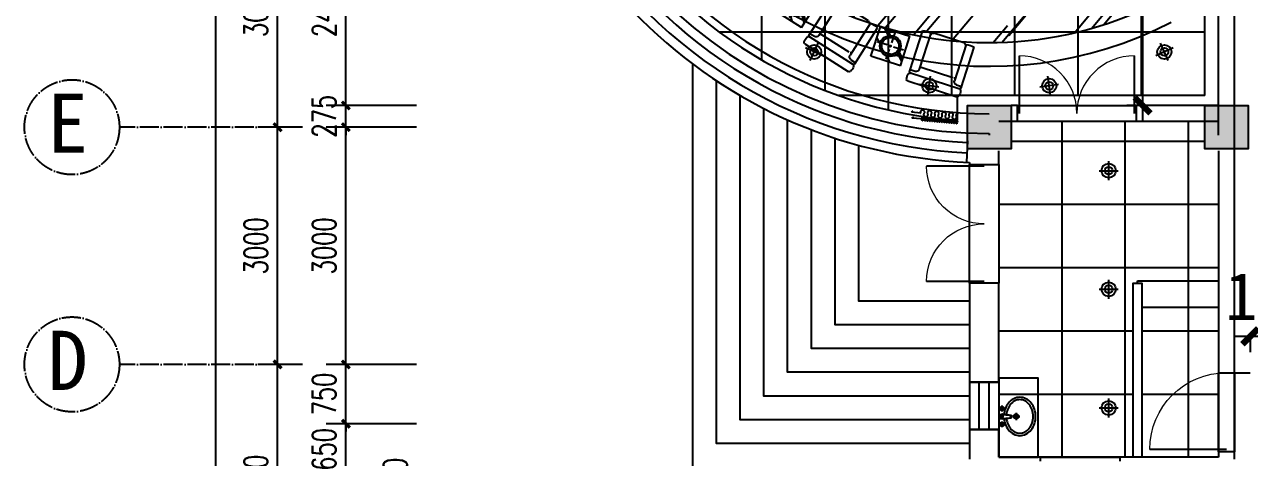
# Model space of a CAD drawing. Header units: millimetres. Extents: x -150677 to 588340, y -254013 to 149700.
# Drawn here: x 34753 to 50242, y 22552 to 28028 of the extents above; entities that cross this region are included whole.
import ezdxf

# ---------------------------------------------------------------- set-up
doc = ezdxf.new("R2010")
doc.units = ezdxf.units.MM
doc.header["$LTSCALE"] = 10
doc.header["$MEASUREMENT"] = 0
for name, pattern in [('ACAD_ISO03W100', [30, 12, -18]), ('ACAD_ISO04W100', [30, 24, -3, 0, -3]), ('DASH', [0.35, 0.25, -0.1])]:
    doc.linetypes.add(name, pattern=pattern)
for name, color, linetype in [('1-Aa轴线', 240, 'ACAD_ISO04W100'), ('1-Ab轴号', 3, 'Continuous'), ('1-Ba原始建筑墙体', 2, 'Continuous'), ('2-Ba顶面轮廓', 4, 'Continuous'), ('2-Bb顶面辅助线', 8, 'Continuous'), ('2-Ca墙面装饰', 8, 'Continuous'), ('2-Da地拼', 4, 'Continuous'), ('3-Ab可移家具', 82, 'Continuous'), ('3-Ad洁具', 5, 'Continuous'), ('4-Aa顶面灯具', 1, 'Continuous'), ('5-Aa原始建筑淡显填充', 251, 'Continuous'), ('6-Ab柱体', 6, 'Continuous'), ('6-Ac楼梯', 122, 'Continuous'), ('6-Ba门', 136, 'Continuous'), ('6-Bb窗', 5, 'Continuous'), ('CEI_LIGHT', 30, 'Continuous'), ('CS_【成品家私】', 3, 'Continuous'), ('DIM【标注】', 1, 'Continuous'), ('PUB_DIM', 3, 'Continuous'), ('家具', 4, 'Continuous'), ('细线', 8, 'Continuous')]:
    doc.layers.add(name, color=color, linetype=linetype)
doc.styles.add('_TCH_DIM_T3', font='SIMPLEX', dxfattribs={"width": 0.705882, "bigfont": 'GBCBIG'})
doc.styles.get("Standard").update_dxf_attribs({"font": ''})
doc.styles.get('Standard').set_extended_font_data('SimSun')
doc.dimstyles.new('_TCH_ARCH&&100', dxfattribs={"dimtxt": 297.5, "dimasz": 100, "dimexe": 250, "dimexo": 300, "dimgap": 126.25, "dimtad": 1, "dimdec": 0, "dimzin": 0, "dimdsep": 46, "dimtxsty": '_TCH_DIM_T3', "dimblk": 'ARCHTICK', "dimcen": 0.09, "dimclrt": 7, "dimazin": 2, "dimtfac": 1, "dimtdec": 0, "dimtix": 1, "dimtmove": 2, "dimatfit": 3, "dimfxl": 1, "dimtolj": 1, "dimtzin": 0, "dimarcsym": 0})
doc.dimstyles.new('DIMN200', dxfattribs={"dimscale": 2, "dimtxt": 300, "dimasz": 100, "dimexe": 100, "dimexo": 300, "dimgap": 100, "dimtad": 1, "dimdec": 0, "dimtxsty": 'Standard', "dimblk": 'ARCHTICK', "dimcen": 2.5, "dimdle": 100, "dimclrd": 8, "dimclre": 8, "dimclrt": 96, "dimadec": 0, "dimazin": 0, "dimtfac": 1, "dimtdec": 0, "dimtmove": 0, "dimatfit": 3, "dimldrblk": 'DOT', "dimfxl": 100, "dimarcsym": 0})

# ---------------------------------------------------------------- blocks, each defined once
blk = doc.blocks.new('$DorLib2D$00000004')
for p, q in [((-0.485, 0), (-0.485, 0.485)), ((0.485, 0), (0.485, 0.485))]:
    blk.add_line(p, q)
at = {"lineweight": 13}
for centre, start, end in [((-0.485, 0), 0, 90), ((0.485, 0), 90, 180)]:
    blk.add_arc(centre, 0.485, start, end, dxfattribs=at)
blk = doc.blocks.new('$WINLIB2D$00000001')
at = {"color": 0}
for points in [[(-0.5, 0.5), (-0.5, -0.5)], [(-0.5, 0.5), (0.5, 0.5)], [(0.5, -0.5), (0.5, 0.5)], [(0.5, 0.167), (-0.5, 0.167)], [(0.5, -0.167), (-0.5, -0.167)], [(-0.5, -0.5), (0.5, -0.5)]]:
    blk.add_lwpolyline(points, dxfattribs=at)
blk = doc.blocks.new('$DorLib2D$00000003')
blk.add_line((0.47, 0), (0.47, 0.97))
at = {"lineweight": 13}
blk.add_arc((0.47, 0), 0.97, 90, 180, dxfattribs=at)
blk = doc.blocks.new('_ArchTick')
at = {"color": 0, "linetype": 'ByBlock', "const_width": 0.4}
blk.add_lwpolyline([(-0.5, -0.5), (0.5, 0.5)], dxfattribs=at)
blk = doc.blocks.new('*D875')
at = {"layer": 'Defpoints', "color": 0, "transparency": 16777216}
for p in [(38816, 22329), (40010, 22329), (40010, 22129)]:
    blk.add_point(p, dxfattribs=at)
at = {"layer": 'PUB_DIM', "color": 0, "lineweight": -2, "transparency": 16777216}
for p, q in [((39710, 22329), (38566, 22329)), ((38816, 22329), (38816, 22429)), ((38816, 22129), (38816, 22329)), ((39710, 22129), (38566, 22129)), ((38816, 22129), (38816, 22029))]:
    blk.add_line(p, q, dxfattribs=at)
at = {"layer": 'PUB_DIM', "color": 0, "lineweight": -2, "transparency": 16777216, "xscale": 100, "yscale": 100, "zscale": 100}
for p, rotation in [((38816, 22329), 270), ((38816, 22129), 90)]:
    blk.add_blockref('_ArchTick', p, dxfattribs=dict(at, rotation=rotation))
at = {"layer": 'PUB_DIM', "color": 7, "transparency": 16777216, "insert": (39441, 22279), "char_height": 297.5, "attachment_point": 5, "rotation": 90, "style": '_TCH_DIM_T3'}
blk.add_mtext('\\A1;200', dxfattribs=at)
blk = doc.blocks.new('*D876')
at = {"layer": 'Defpoints', "color": 0, "transparency": 16777216}
for p in [(38816, 22979), (40010, 22979), (40010, 22329)]:
    blk.add_point(p, dxfattribs=at)
at = {"layer": 'PUB_DIM', "color": 0, "lineweight": -2, "transparency": 16777216}
for p, q in [((39710, 22979), (38566, 22979)), ((38816, 22979), (38816, 23079)), ((38816, 22329), (38816, 22979)), ((39710, 22329), (38566, 22329)), ((38816, 22329), (38816, 22229))]:
    blk.add_line(p, q, dxfattribs=at)
at = {"layer": 'PUB_DIM', "color": 0, "lineweight": -2, "transparency": 16777216, "xscale": 100, "yscale": 100, "zscale": 100}
for p, rotation in [((38816, 22979), 270), ((38816, 22329), 90)]:
    blk.add_blockref('_ArchTick', p, dxfattribs=dict(at, rotation=rotation))
at = {"layer": 'PUB_DIM', "color": 7, "transparency": 16777216, "insert": (38541, 22654), "char_height": 297.5, "attachment_point": 5, "rotation": 90, "style": '_TCH_DIM_T3'}
blk.add_mtext('\\A1;650', dxfattribs=at)
blk = doc.blocks.new('*D877')
at = {"layer": 'Defpoints', "color": 0, "transparency": 16777216}
for p in [(38816, 23729), (40010, 23729), (40010, 22979)]:
    blk.add_point(p, dxfattribs=at)
at = {"layer": 'PUB_DIM', "color": 0, "lineweight": -2, "transparency": 16777216}
for p, q in [((39710, 23729), (38566, 23729)), ((38816, 23729), (38816, 23829)), ((38816, 22979), (38816, 23729)), ((39710, 22979), (38566, 22979)), ((38816, 22979), (38816, 22879))]:
    blk.add_line(p, q, dxfattribs=at)
at = {"layer": 'PUB_DIM', "color": 0, "lineweight": -2, "transparency": 16777216, "xscale": 100, "yscale": 100, "zscale": 100}
for p, rotation in [((38816, 23729), 270), ((38816, 22979), 90)]:
    blk.add_blockref('_ArchTick', p, dxfattribs=dict(at, rotation=rotation))
at = {"layer": 'PUB_DIM', "color": 7, "transparency": 16777216, "insert": (38541, 23354), "char_height": 297.5, "attachment_point": 5, "rotation": 90, "style": '_TCH_DIM_T3'}
blk.add_mtext('\\A1;750', dxfattribs=at)
blk = doc.blocks.new('*D878')
at = {"layer": 'Defpoints', "color": 0, "transparency": 16777216}
for p in [(38816, 26729), (40010, 26729), (40010, 23729)]:
    blk.add_point(p, dxfattribs=at)
at = {"layer": 'PUB_DIM', "color": 0, "lineweight": -2, "transparency": 16777216}
for p, q in [((39710, 26729), (38566, 26729)), ((38816, 23729), (38816, 26729)), ((39710, 23729), (38566, 23729))]:
    blk.add_line(p, q, dxfattribs=at)
at = {"layer": 'PUB_DIM', "color": 0, "lineweight": -2, "transparency": 16777216, "xscale": 100, "yscale": 100, "zscale": 100}
for p, rotation in [((38816, 26729), 90), ((38816, 23729), 270)]:
    blk.add_blockref('_ArchTick', p, dxfattribs=dict(at, rotation=rotation))
at = {"layer": 'PUB_DIM', "color": 7, "transparency": 16777216, "insert": (38541, 25229), "char_height": 297.5, "attachment_point": 5, "rotation": 90, "style": '_TCH_DIM_T3'}
blk.add_mtext('\\A1;3000', dxfattribs=at)
blk = doc.blocks.new('*D879')
at = {"layer": 'Defpoints', "color": 0, "transparency": 16777216}
for p in [(38816, 27004), (40010, 27004), (40010, 26729)]:
    blk.add_point(p, dxfattribs=at)
at = {"layer": 'PUB_DIM', "color": 0, "lineweight": -2, "transparency": 16777216}
for p, q in [((39710, 27004), (38566, 27004)), ((38816, 27004), (38816, 27104)), ((38816, 26729), (38816, 27004)), ((39710, 26729), (38566, 26729)), ((38816, 26729), (38816, 26629))]:
    blk.add_line(p, q, dxfattribs=at)
at = {"layer": 'PUB_DIM', "color": 0, "lineweight": -2, "transparency": 16777216, "xscale": 100, "yscale": 100, "zscale": 100}
for p, rotation in [((38816, 27004), 270), ((38816, 26729), 90)]:
    blk.add_blockref('_ArchTick', p, dxfattribs=dict(at, rotation=rotation))
at = {"layer": 'PUB_DIM', "color": 7, "transparency": 16777216, "insert": (38541, 26867), "char_height": 297.5, "attachment_point": 5, "rotation": 90, "style": '_TCH_DIM_T3'}
blk.add_mtext('\\A1;275', dxfattribs=at)
blk = doc.blocks.new('*D880')
at = {"layer": 'Defpoints', "color": 0, "transparency": 16777216}
for p in [(38816, 29454), (40010, 29454), (40010, 27004)]:
    blk.add_point(p, dxfattribs=at)
at = {"layer": 'PUB_DIM', "color": 0, "lineweight": -2, "transparency": 16777216}
for p, q in [((39710, 29454), (38566, 29454)), ((38816, 27004), (38816, 29454)), ((39710, 27004), (38566, 27004))]:
    blk.add_line(p, q, dxfattribs=at)
at = {"layer": 'PUB_DIM', "color": 0, "lineweight": -2, "transparency": 16777216, "xscale": 100, "yscale": 100, "zscale": 100}
for p, rotation in [((38816, 29454), 90), ((38816, 27004), 270)]:
    blk.add_blockref('_ArchTick', p, dxfattribs=dict(at, rotation=rotation))
at = {"layer": 'PUB_DIM', "color": 7, "transparency": 16777216, "insert": (38541, 28229), "char_height": 297.5, "attachment_point": 5, "rotation": 90, "style": '_TCH_DIM_T3'}
blk.add_mtext('\\A1;2450', dxfattribs=at)
blk = doc.blocks.new('*D898')
at = {"layer": 'Defpoints', "color": 0, "transparency": 16777216}
for p in [(37953, 23729), (38566, 23729), (38566, 20729)]:
    blk.add_point(p, dxfattribs=at)
at = {"layer": 'PUB_DIM', "color": 0, "lineweight": -2, "transparency": 16777216}
for p, q in [((38266, 23729), (37703, 23729)), ((37953, 20729), (37953, 23729)), ((38266, 20729), (37703, 20729))]:
    blk.add_line(p, q, dxfattribs=at)
at = {"layer": 'PUB_DIM', "color": 0, "lineweight": -2, "transparency": 16777216, "xscale": 100, "yscale": 100, "zscale": 100}
for p, rotation in [((37953, 23729), 90), ((37953, 20729), 270)]:
    blk.add_blockref('_ArchTick', p, dxfattribs=dict(at, rotation=rotation))
at = {"layer": 'PUB_DIM', "color": 7, "transparency": 16777216, "insert": (37678, 22229), "char_height": 297.5, "attachment_point": 5, "rotation": 90, "style": '_TCH_DIM_T3'}
blk.add_mtext('\\A1;3000', dxfattribs=at)
blk = doc.blocks.new('*D899')
at = {"layer": 'Defpoints', "color": 0, "transparency": 16777216}
for p in [(37953, 26729), (38566, 26729), (38566, 23729)]:
    blk.add_point(p, dxfattribs=at)
at = {"layer": 'PUB_DIM', "color": 0, "lineweight": -2, "transparency": 16777216}
for p, q in [((38266, 26729), (37703, 26729)), ((37953, 23729), (37953, 26729)), ((38266, 23729), (37703, 23729))]:
    blk.add_line(p, q, dxfattribs=at)
at = {"layer": 'PUB_DIM', "color": 0, "lineweight": -2, "transparency": 16777216, "xscale": 100, "yscale": 100, "zscale": 100}
for p, rotation in [((37953, 26729), 90), ((37953, 23729), 270)]:
    blk.add_blockref('_ArchTick', p, dxfattribs=dict(at, rotation=rotation))
at = {"layer": 'PUB_DIM', "color": 7, "transparency": 16777216, "insert": (37678, 25229), "char_height": 297.5, "attachment_point": 5, "rotation": 90, "style": '_TCH_DIM_T3'}
blk.add_mtext('\\A1;3000', dxfattribs=at)
blk = doc.blocks.new('*D900')
at = {"layer": 'Defpoints', "color": 0, "transparency": 16777216}
for p in [(37953, 29729), (38566, 29729), (38566, 26729)]:
    blk.add_point(p, dxfattribs=at)
at = {"layer": 'PUB_DIM', "color": 0, "lineweight": -2, "transparency": 16777216}
for p, q in [((38266, 29729), (37703, 29729)), ((37953, 26729), (37953, 29729)), ((38266, 26729), (37703, 26729))]:
    blk.add_line(p, q, dxfattribs=at)
at = {"layer": 'PUB_DIM', "color": 0, "lineweight": -2, "transparency": 16777216, "xscale": 100, "yscale": 100, "zscale": 100}
for p, rotation in [((37953, 29729), 90), ((37953, 26729), 270)]:
    blk.add_blockref('_ArchTick', p, dxfattribs=dict(at, rotation=rotation))
at = {"layer": 'PUB_DIM', "color": 7, "transparency": 16777216, "insert": (37678, 28229), "char_height": 297.5, "attachment_point": 5, "rotation": 90, "style": '_TCH_DIM_T3'}
blk.add_mtext('\\A1;3000', dxfattribs=at)
blk = doc.blocks.new('*D906')
at = {"layer": 'Defpoints', "color": 0, "transparency": 16777216}
for p in [(37170, 47729), (37953, 47729), (37953, 11728)]:
    blk.add_point(p, dxfattribs=at)
at = {"layer": 'PUB_DIM', "color": 0, "lineweight": -2, "transparency": 16777216}
for p, q in [((37653, 47729), (36920, 47729)), ((37170, 11728), (37170, 47729)), ((37653, 11728), (36920, 11728))]:
    blk.add_line(p, q, dxfattribs=at)
at = {"layer": 'PUB_DIM', "color": 0, "lineweight": -2, "transparency": 16777216, "xscale": 100, "yscale": 100, "zscale": 100}
for p, rotation in [((37170, 47729), 90), ((37170, 11728), 270)]:
    blk.add_blockref('_ArchTick', p, dxfattribs=dict(at, rotation=rotation))
at = {"layer": 'PUB_DIM', "color": 7, "transparency": 16777216, "insert": (36895, 29728), "char_height": 297.5, "attachment_point": 5, "rotation": 90, "style": '_TCH_DIM_T3'}
blk.add_mtext('\\A1;36050', dxfattribs=at)
blk = doc.blocks.new('MK-JJ-0685')
for p, q in [((-101166, 37731), (-101165, 38270)), ((-101059, 38270), (-101059, 37789)), ((-101023, 38281), (-100625, 38281)), ((-100590, 38270), (-100590, 37789)), ((-100483, 37731), (-100484, 38270)), ((-101029, 37816), (-100608, 37816)), ((-101098, 37747), (-101166, 37747)), ((-101144, 37709), (-100499, 37709)), ((-100550, 37747), (-100483, 37747)), ((-100499, 37604), (-101149, 37604))]:
    blk.add_line(p, q)
for centre, radius, start, end in [((-101112, 38013), 263, 78.2889, 101.5725), ((-101016, 38239), 42.5, 99.4575, 179.9027), ((-100632, 38239), 42.5, 0.0973, 80.5425), ((-100536, 38013), 263, 78.4275, 101.7111), ((-101041, 37835), 18.9, 198.5883, 272.4791), ((-100608, 37835), 18.9, 267.5209, 341.4117), ((-101050, 37658), 126, 162.8898, 197.9578), ((-101150, 37688), 21.3, 90, 162.8898), ((-101144, 37731), 21.3, 179.9027, 270), ((-101101, 37789), 42.5, 274.0401, 0), ((-100547, 37789), 42.5, 180, 265.9599), ((-100504, 37731), 21.3, 270, 0.0973), ((-100499, 37688), 21.3, 17.1102, 90), ((-100598, 37658), 126, 342.0422, 17.1102), ((-101149, 37625), 21.3, 197.9578, 269.9027), ((-100499, 37625), 21.3, 270.0973, 342.0422)]:
    blk.add_arc(centre, radius, start, end)
blk = doc.blocks.new('A$C7AB20E2C')
at = {"layer": '3-Ab可移家具'}
blk.add_hatch(color=8, dxfattribs=at).paths.add_polyline_path([(186, 198, 1), (202, 198, 1)])
for p, q in [((0, 392), (392, 392)), ((0, 0), (0, 392)), ((392, 0), (392, 392)), ((392, 96), (323, 163)), ((392, 0), (0, 0))]:
    blk.add_line(p, q, dxfattribs=at)
at = {"layer": '3-Ab可移家具', "color": 8}
for p, q in [((131, 316), (52, 392)), ((154, 326), (86, 392)), ((196, 373), (196, 240)), ((61, 187), (0, 247)), ((152, 198), (19, 198)), ((196, 23), (196, 157)), ((369, 198), (236, 198)), ((255, 0), (188, 65)), ((392, 63), (314, 139))]:
    blk.add_line(p, q, dxfattribs=at)
for radius in [133, 108, 8.34]:
    blk.add_circle((194, 198), radius, dxfattribs=at)
blk = doc.blocks.new('*U1090')
at = {"linetype": 'DASH', "ltscale": 50}
for points in [[(-181, 0, 0.240088), (-157, 12), (-157, 13, 0.362592), (-159, 38, -0.362592), (-160, 63), (-160, 63, -0.51132), (-111, 63, -0.36675), (-113, 38, 0.36675), (-115, 13, 0.241576), (-91, 0, 0.241576)], [(-91, 0, 0.240088), (-66, 12), (-66, 13, 0.362592), (-68, 38, -0.362592), (-70, 63), (-69, 63, -0.51132), (-21, 63, -0.36675), (-22, 38, 0.36675), (-24, 13, 0.241576), (0, 0, 0.241576)], [(0, 0, 0.240088), (24, 12), (25, 13, 0.362592), (23, 38, -0.362592), (21, 63), (21, 63, -0.51132), (70, 63, -0.36675), (68, 38, 0.36675), (66, 13, 0.241576), (91, 0, 0.241576)], [(91, 0, 0.240088), (115, 12), (115, 13, 0.362592), (114, 38, -0.362592), (112, 63), (112, 63, -0.51132), (161, 63, -0.36675), (159, 38, 0.36675), (157, 13, 0.51132), (206, 12), (206, 13, 0.362592), (204, 38, -0.362592), (202, 63), (203, 63, -0.51132), (252, 63, -0.36675), (250, 38), (249, 37, 0.36675), (247, 12, 0.51132), (296, 12), (296, 12, 0.381374), (293, 38), (412, 38), (389, 19)]]:
    blk.add_lwpolyline(points, format="xyb", dxfattribs=at)
blk = doc.blocks.new('*U1092')
at = {"layer": 'CEI_LIGHT', "color": 252}
for points in [[(-120, 0), (120, 0)], [(0, 120), (0, -120)]]:
    blk.add_lwpolyline(points, dxfattribs=at)
at = {"layer": 'CEI_LIGHT'}
for radius in [90, 50]:
    blk.add_circle((0, 0), radius, dxfattribs=at)
blk = doc.blocks.new('*D1123')
at = {"layer": 'Defpoints', "color": 0, "transparency": 16777216}
for p in [(49852, 38429), (48891, 27004), (49852, 27004)]:
    blk.add_point(p, dxfattribs=at)
at = {"layer": 'DIM【标注】', "color": 8, "lineweight": -2, "transparency": 16777216}
for p, q in [((48891, 38629), (48891, 26804)), ((49252, 38429), (48691, 38429)), ((49252, 27004), (48691, 27004))]:
    blk.add_line(p, q, dxfattribs=at)
at = {"layer": 'DIM【标注】', "color": 8, "lineweight": -2, "transparency": 16777216, "xscale": 200, "yscale": 200, "zscale": 200}
for p, rotation in [((48891, 38429), 90), ((48891, 27004), 270)]:
    blk.add_blockref('_ArchTick', p, dxfattribs=dict(at, rotation=rotation))
at = {"layer": 'DIM【标注】', "color": 96, "transparency": 16777216, "insert": (48391, 32717), "char_height": 600, "attachment_point": 5, "rotation": 90}
blk.add_mtext('11425', dxfattribs=at)
blk = doc.blocks.new('_DOT')
at = {"color": 0, "linetype": 'ByBlock'}
blk.add_line((-0.35, 0), (-1, 0), dxfattribs=at)
at = {"color": 0, "linetype": 'ByBlock', "const_width": 0.35}
blk.add_lwpolyline([(-0.175, 0, 1), (0.175, 0, 1)], format="xyb", close=True, dxfattribs=at)
blk = doc.blocks.new('*D1129')
at = {"layer": 'Defpoints', "color": 0, "transparency": 16777216}
for p in [(50252, 24708), (51252, 24708), (51252, 24085)]:
    blk.add_point(p, dxfattribs=at)
at = {"layer": 'DIM【标注】', "color": 8, "lineweight": -2, "transparency": 16777216}
for p, q in [((50052, 24085), (51452, 24085)), ((50252, 24108), (50252, 23885)), ((51252, 24108), (51252, 23885))]:
    blk.add_line(p, q, dxfattribs=at)
at = {"layer": 'DIM【标注】', "color": 8, "lineweight": -2, "transparency": 16777216, "xscale": 200, "yscale": 200, "zscale": 200, "rotation": 180}
blk.add_blockref('_ArchTick', (50252, 24085), dxfattribs=at)
at = {"layer": 'DIM【标注】', "color": 8, "lineweight": -2, "transparency": 16777216, "xscale": 200, "yscale": 200, "zscale": 200}
blk.add_blockref('_ArchTick', (51252, 24085), dxfattribs=at)
at = {"layer": 'DIM【标注】', "color": 96, "transparency": 16777216, "insert": (50752, 24585), "char_height": 600, "attachment_point": 5}
blk.add_mtext('1000', dxfattribs=at)
blk = doc.blocks.new('MK-DJ-0281')
at = {"layer": '家具'}
for p, q in [((26361, 2468), (26355, 2429)), ((26355, 2429), (26370, 2321)), ((26361, 2468), (26386, 2468)), ((26411, 2468), (26386, 2468)), ((26418, 2429), (26403, 2321)), ((26411, 2468), (26418, 2429)), ((26370, 2321), (26386, 2321)), ((26403, 2321), (26386, 2321))]:
    blk.add_line(p, q, dxfattribs=at)
for centre, radius in [((26286, 2441), 25), ((26486, 2441), 25), ((26386, 2260), 30)]:
    blk.add_circle(centre, radius, dxfattribs=at)
for centre, radius, start, end in [((26347, 2196), 208, 128.6169, 152.5904), ((26371, 2166), 246, 108.3074, 128.6169), ((26386, 2120), 296, 95.7073, 108.3074), ((26386, 2120), 296, 71.6926, 84.2927), ((26402, 2166), 246, 51.3831, 71.6926), ((26426, 2196), 208, 27.4096, 51.3831), ((26310, 2215), 167, 152.5904, 180), ((26310, 2215), 167, 180, 207.4096), ((26462, 2215), 167, 0, 27.4096), ((26462, 2215), 167, 332.5904, 0), ((26347, 2234), 208, 207.4096, 231.3831), ((26371, 2264), 246, 231.3831, 251.6926), ((26386, 2311), 296, 251.6926, 270), ((26386, 2311), 296, 270, 288.3074), ((26402, 2264), 246, 288.3074, 308.6169), ((26426, 2234), 208, 308.6169, 332.5904)]:
    blk.add_arc(centre, radius, start, end, dxfattribs=at)
at = {"layer": '细线'}
for p, q in [((26323, 2441), (26250, 2441)), ((26286, 2478), (26286, 2405)), ((26361, 2468), (26370, 2321)), ((26362, 2448), (26386, 2448)), ((26369, 2331), (26386, 2331)), ((26410, 2448), (26386, 2448)), ((26403, 2331), (26386, 2331)), ((26411, 2468), (26403, 2321)), ((26523, 2441), (26450, 2441)), ((26486, 2478), (26486, 2405)), ((26431, 2260), (26341, 2260)), ((26386, 2305), (26386, 2215))]:
    blk.add_line(p, q, dxfattribs=at)
for centre, radius in [((26286, 2441), 15), ((26486, 2441), 15), ((26386, 2260), 20)]:
    blk.add_circle(centre, radius, dxfattribs=at)
for centre, radius, start, end in [((26347, 2196), 178, 128.6169, 152.5904), ((26371, 2166), 216, 108.3074, 128.6169), ((26386, 2120), 266, 95.4714, 108.3074), ((26385, 2434), 7.19, 80.5252, 279.4748), ((26388, 2434), 7.19, 260.5252, 99.4748), ((26386, 2120), 266, 71.6926, 84.5286), ((26402, 2166), 216, 51.3831, 71.6926), ((26426, 2196), 178, 27.4096, 51.3831), ((26310, 2215), 137, 152.5904, 180), ((26310, 2215), 137, 180, 207.4096), ((26462, 2215), 137, 0, 27.4096), ((26462, 2215), 137, 332.5904, 0), ((26347, 2234), 178, 207.4096, 231.3831), ((26371, 2264), 216, 231.3831, 251.6926), ((26386, 2311), 266, 251.6926, 270), ((26386, 2311), 266, 270, 288.3074), ((26402, 2264), 216, 288.3074, 308.6169), ((26426, 2234), 178, 308.6169, 332.5904)]:
    blk.add_arc(centre, radius, start, end, dxfattribs=at)

msp = doc.modelspace()

# ---------------------------------------------------------------- hatches: boundary and pattern name
at = {"layer": '4-Aa顶面灯具'}
h = msp.add_hatch(dxfattribs=at)
h.set_pattern_fill('木材', color=256, scale=200, style=0, double=1)
h.set_pattern_definition([(50, (42221.86, 27799.3), (404.407, 1452.725), [9360, -1248, 3120, -624]), (50, (43051.8, 28111.3), (-1036.855, 55.45), [1872, -205.92, 3744, -468]), (50, (42533.86, 28329.73), (1765.45, 2754.398), [4992, -873.6, 2496, -624])])
h.paths.add_polyline_path([(48951.9, 32741.5), (48951.9, 36815.7, 0.2249117), (44901.5, 36791.8)])
h.paths.add_polyline_path([(44622.9, 36646.2, 0.1645979), (42601.6, 34386.2), (48449.9, 32819.1)])
h.paths.add_polyline_path([(48372.3, 32529.3), (42492, 34105, 0.1714523), (42492, 30953.7)])
h.paths.add_polyline_path([(42601.6, 30672.5, 0.1645979), (44622.9, 28412.5), (48449.9, 32239.6)])
h.paths.add_polyline_path([(44901.5, 28266.8, 0.2249117), (48951.9, 28243), (48951.9, 32317.2)])
at = {"layer": '5-Aa原始建筑淡显填充'}
for points in [[(46676.9, 26454.3), (46676.9, 27004.3), (47226.9, 27004.3), (47226.9, 26454.3)], [(46676.9, 27004.3), (47226.9, 27004.3), (47226.9, 26454.3), (46676.9, 26454.3)], [(49676.9, 27004.3), (50226.9, 27004.3), (50226.9, 26454.3), (49676.9, 26454.3)]]:
    msp.add_hatch(color=251, dxfattribs=at).paths.add_polyline_path(points)

# ---------------------------------------------------------------- linework, layer by layer
at = {"layer": '1-Aa轴线'}
for p, q in [((37952.6, 26729.3), (35952.6, 26729.3)), ((37952.6, 23729.3), (35952.6, 23729.3))]:
    msp.add_line(p, q, dxfattribs=at)
for centre in [(35352.6, 26729.3), (35352.6, 23729.3)]:
    msp.add_circle(centre, 600, dxfattribs=at)
at = {"layer": '1-Ba原始建筑墙体'}
for p, q in [((49851.9, 26629.3), (49851.9, 38429.3)), ((50051.9, 26529.3), (50051.9, 38529.3)), ((47309.7, 27004.3), (47226.9, 27004.3)), ((47309.7, 26804.3), (47309.7, 27004.3)), ((49851.9, 27004.3), (48809.7, 27004.3)), ((48809.7, 27004.3), (48809.7, 26804.3)), ((47071.9, 26804.3), (47309.7, 26804.3)), ((48809.7, 26804.3), (49851.9, 26804.3)), ((46951.9, 26649.3), (46951.9, 26629.3)), ((50051.9, 23623.9), (50051.9, 26529.3)), ((47071.9, 26256.8), (47071.9, 26429.3)), ((49851.9, 26429.3), (49851.9, 23623.9)), ((46701.9, 26284.3), (46701.9, 26256.8)), ((46701.9, 26256.8), (47071.9, 26256.8)), ((47071.9, 24756.8), (46701.9, 24756.8)), ((46701.9, 24756.8), (46701.9, 23504.3)), ((47071.9, 23504.3), (47071.9, 24756.8)), ((49851.9, 23623.9), (50051.9, 23623.9)), ((46701.9, 23504.3), (47071.9, 23504.3)), ((47071.9, 22904.3), (46701.9, 22904.3)), ((46701.9, 22904.3), (46701.9, 22529.3)), ((47071.9, 22554.3), (47071.9, 22904.3)), ((50051.9, 22623.9), (49851.9, 22623.9)), ((49851.9, 22623.9), (49851.9, 22554.3)), ((50051.9, 22529.3), (50051.9, 22623.9)), ((47601.4, 22554.3), (47071.9, 22554.3)), ((47601.4, 22504.3), (47601.4, 22554.3)), ((49851.9, 22554.3), (48601.4, 22554.3)), ((48601.4, 22554.3), (48601.4, 22504.3))]:
    msp.add_line(p, q, dxfattribs=at)
for radius, start, end in [(6250, 92.29244, 267.70756), (5880, 90, 270)]:
    msp.add_arc((46951.9, 32529.3), radius, start, end, dxfattribs=at)
at = {"layer": '2-Ba顶面轮廓'}
for p, q in [((47309.7, 27004.3), (48809.7, 27004.3)), ((47309.7, 26804.3), (48809.7, 26804.3)), ((46701.9, 24756.8), (46701.9, 26256.8)), ((47071.9, 26256.8), (47071.9, 24756.8)), ((49851.9, 22623.9), (49851.9, 23623.9)), ((50051.9, 23623.9), (50051.9, 22623.9)), ((47601.4, 22554.3), (48601.4, 22554.3))]:
    msp.add_line(p, q, dxfattribs=at)
for radius, start, end in [(5030, 62.78979, 297.21021), (5630, 211.03601, 270), (4730, 244.3113, 295.01358)]:
    msp.add_arc((46951.9, 32529.3), radius, start, end, dxfattribs=at)
at = {"layer": '2-Ca墙面装饰'}
msp.add_line((50051.9, 23623.9), (50251.9, 23623.9), dxfattribs=at)
at = {"layer": '2-Da地拼', "color": 8}
for p, q in [((45676.9, 26947.6), (45676.9, 38111)), ((46476.9, 27129.3), (46476.9, 38235.1)), ((47276.9, 27129.3), (47276.9, 38254.8)), ((48076.9, 27129.3), (48076.9, 38254.8)), ((48876.9, 27129.3), (48876.9, 38254.8)), ((49676.9, 27129.3), (49676.9, 38254.8)), ((44876.9, 27193.1), (44876.9, 37865.6)), ((44076.9, 27578), (44076.9, 37480.6)), ((49676.9, 27929.3), (43542.9, 27929.3)), ((49676.9, 27129.3), (45048.9, 27129.3)), ((46551.9, 26817.8), (46551.9, 27129.3)), ((47871.9, 22554.3), (47871.9, 26804.3)), ((48671.9, 22554.3), (48671.9, 26804.3)), ((49471.9, 22554.3), (49471.9, 26804.3)), ((47226.9, 26554.3), (49676.9, 26554.3)), ((47071.9, 25754.3), (49851.9, 25754.3)), ((47071.9, 24954.3), (49851.9, 24954.3)), ((47071.9, 24154.3), (48766.9, 24154.3)), ((47071.9, 23354.3), (48766.9, 23354.3)), ((48886.9, 23354.3), (49851.9, 23354.3))]:
    msp.add_line(p, q, dxfattribs=at)
at = {"layer": '2-Da地拼'}
for p, q in [((47309.7, 27004.3), (48809.7, 27004.3)), ((47309.7, 26804.3), (48809.7, 26804.3)), ((46701.9, 24756.8), (46701.9, 26256.8)), ((47071.9, 26256.8), (47071.9, 24756.8)), ((49851.9, 23623.9), (49851.9, 22623.9)), ((50051.9, 22623.9), (50051.9, 23623.9)), ((48601.4, 22554.3), (47601.4, 22554.3))]:
    msp.add_line(p, q, dxfattribs=at)
at = {"layer": '2-Da地拼', "color": 8}
msp.add_arc((46951.9, 32529.3), 5725.5, 211.01873, 265.99387, dxfattribs=at)
at = {"layer": '3-Ad洁具'}
msp.add_lwpolyline([(47071.9, 22554.3), (47571.9, 22554.3), (47571.9, 23554.3), (47071.9, 23554.3)], close=True, dxfattribs=at)
at = {"layer": '6-Ab柱体'}
for points in [[(46676.9, 27004.3), (47226.9, 27004.3), (47226.9, 26454.3), (46676.9, 26454.3)], [(46676.9, 26454.3), (46676.9, 27004.3), (47226.9, 27004.3), (47226.9, 26454.3)], [(49676.9, 27004.3), (50226.9, 27004.3), (50226.9, 26454.3), (49676.9, 26454.3)]]:
    msp.add_lwpolyline(points, close=True, dxfattribs=at)
at = {"layer": '6-Ac楼梯'}
for points in [[(46701.9, 22429.3), (43701.9, 22429.3), (43201.9, 22429.3), (43201.9, 27529.3)], [(46701.9, 22729.3), (43701.9, 22729.3), (43501.9, 22729.3), (43501.9, 27317.8)], [(46701.9, 23029.3), (43801.9, 23029.3), (43801.9, 27131.2)], [(46701.9, 23329.3), (44101.9, 23329.3), (44101.9, 26967)], [(46701.9, 23629.3), (44401.9, 23629.3), (44401.9, 26823.2)], [(46701.9, 23929.3), (44701.9, 23929.3), (44701.9, 26698.4)], [(46701.9, 24229.3), (45001.9, 24229.3), (45001.9, 26591.3)], [(46701.9, 24529.3), (45301.9, 24529.3), (45301.9, 26501.1)], [(48826.9, 24787.2), (49851.9, 24787.2)], [(48826.9, 24754.3), (48826.9, 24787.2)], [(48886.9, 22554.3), (48886.9, 24754.3), (48766.9, 24754.3), (48766.9, 24629.3), (48766.9, 22554.3)], [(48886.9, 24454.3), (49851.9, 24454.3)], [(48886.9, 24154.3), (49851.9, 24154.3)]]:
    msp.add_lwpolyline(points, dxfattribs=at)
at = {"layer": '6-Bb窗'}
msp.add_line((46676.9, 26555.7), (46664.4, 26285.9), dxfattribs=at)
for radius in [6000, 6130]:
    msp.add_arc((46951.9, 32529.3), radius, 210.99637, 267.36423, dxfattribs=at)
at = {"layer": 'CS_【成品家私】', "color": 8, "linetype": 'DASH', "ltscale": 50}
msp.add_lwpolyline([(46092.8, 26834.6), (45974.8, 26845), (45998.8, 26861.7)], dxfattribs=at)
at = {"layer": 'CS_【成品家私】', "color": 8, "linetype": 'ACAD_ISO03W100', "ltscale": 0.25, "extrusion": (0, 0, -1)}
msp.add_lwpolyline([(-46092.8, 26834.6, -0.0092647), (-46094.3, 26831.1, -0.0262681), (-46099.4, 26821.5, -0.0360666), (-46104, 26815, -0.0755886), (-46109.3, 26810.2, -0.2606116), (-46111.5, 26810, -0.2606116), (-46112.8, 26811.8, -0.0755886), (-46112.6, 26819.1, -0.0360666), (-46110.6, 26826.7, -0.0164166), (-46108.1, 26833.1, 0.0175818), (-46105.5, 26839.9, 0.0360666), (-46103.5, 26847.5, 0.0755886), (-46103.2, 26854.8, 0.2606116), (-46104.5, 26856.6, 0.2606116), (-46106.8, 26856.4, 0.0755886), (-46112.1, 26851.6, 0.0360666), (-46116.7, 26845.1, 0.0262681), (-46121.8, 26835.5, 0.0263803), (-46123.3, 26831.9, -0.0092252), (-46124.9, 26828.5, -0.0262681), (-46130, 26818.8, -0.0360666), (-46134.6, 26812.4, -0.0755886), (-46139.9, 26807.5, -0.2606116), (-46142.1, 26807.4, -0.2606116), (-46143.4, 26809.2, -0.0755886), (-46143.2, 26816.4, -0.0360666), (-46141.2, 26824, -0.0175818), (-46138.5, 26830.8, 0.0164166), (-46136.1, 26837.2, 0.0360666), (-46134.1, 26844.9, 0.0755886), (-46133.8, 26852.1, 0.2606116), (-46135.1, 26853.9, 0.2606116), (-46137.4, 26853.7, 0.0755886), (-46142.7, 26848.9, 0.0360666), (-46147.3, 26842.4, 0.0262681), (-46152.4, 26832.8, 0.0263803), (-46153.9, 26829.3, -0.0092252), (-46155.5, 26825.8, -0.0262681), (-46160.6, 26816.2, -0.0360666), (-46165.2, 26809.7, -0.0755886), (-46170.5, 26804.8, -0.2606116), (-46172.7, 26804.7, -0.2606116), (-46174, 26806.5, -0.0755886), (-46173.8, 26813.7, -0.0360666), (-46171.7, 26821.4, -0.0175818), (-46169.1, 26828.2, 0.0164166), (-46166.7, 26834.5, 0.0360666), (-46164.7, 26842.2, 0.0755886), (-46164.4, 26849.4, 0.2606116), (-46165.7, 26851.2, 0.2606116), (-46167.9, 26851, 0.0755886), (-46173.3, 26846.2, 0.0360666), (-46177.9, 26839.7, 0.0262681), (-46183, 26830.1, 0.0263803), (-46184.5, 26826.6, -0.0092252), (-46186.1, 26823.1, -0.0262681), (-46191.2, 26813.5, -0.0360666), (-46195.7, 26807, -0.0755886), (-46201.1, 26802.1, -0.2606116), (-46203.3, 26802, -0.2606116), (-46204.6, 26803.8, -0.0755886), (-46204.4, 26811, -0.0360666), (-46202.3, 26818.7, -0.0175818), (-46199.7, 26825.5, 0.0164166), (-46197.3, 26831.8, 0.0360666), (-46195.3, 26839.5, 0.0755886), (-46195, 26846.7, 0.2606116), (-46196.3, 26848.5, 0.2606116), (-46198.5, 26848.3, 0.0755886), (-46203.9, 26843.5, 0.0360666), (-46208.5, 26837, 0.0262681), (-46213.6, 26827.4, 0.0263803), (-46215.1, 26823.9, -0.0092252), (-46216.7, 26820.4, -0.0262681), (-46221.8, 26810.8, -0.0360666), (-46226.3, 26804.3, -0.0755886), (-46231.7, 26799.5, -0.2606116), (-46233.9, 26799.3, -0.2606116), (-46235.2, 26801.1, -0.0755886), (-46235, 26808.3, -0.0360666), (-46232.9, 26816, -0.0164166), (-46230.5, 26822.3, 0.0175818), (-46227.9, 26829.1, 0.0360666), (-46225.9, 26836.8, 0.0755886), (-46225.6, 26844, 0.2606116), (-46226.9, 26845.8, 0.2606116), (-46229.1, 26845.7, 0.0755886), (-46234.5, 26840.8, 0.0360666), (-46239, 26834.3, 0.0262681), (-46244.1, 26824.7, 0.0263803), (-46245.7, 26821.2, -0.0092252), (-46247.3, 26817.7, -0.0262681), (-46252.4, 26808.1, -0.0360666), (-46256.9, 26801.6, -0.0755886), (-46262.3, 26796.8, -0.2606116), (-46264.5, 26796.6, -0.2606116), (-46265.8, 26798.4, -0.0755886), (-46265.5, 26805.6, -0.0360666), (-46263.5, 26813.3, -0.0175818), (-46260.9, 26820.1, 0.0164166), (-46258.5, 26826.4, 0.0360666), (-46256.5, 26834.1, 0.0755886), (-46256.2, 26841.3, 0.2606116), (-46257.5, 26843.1, 0.2606116), (-46259.7, 26843, 0.0755886), (-46265.1, 26838.1, 0.0360666), (-46269.6, 26831.6, 0.0262681), (-46274.7, 26822, 0.0263803), (-46276.3, 26818.5, -0.0092252), (-46277.9, 26815, -0.0262681), (-46283, 26805.4, -0.0360666), (-46287.5, 26798.9, -0.0755886), (-46292.9, 26794.1, -0.2606116), (-46295.1, 26793.9, -0.2606116), (-46296.4, 26795.7, -0.0755886), (-46296.1, 26802.9, -0.0360666), (-46294.1, 26810.6, -0.0175818), (-46291.5, 26817.4, 0.0164166), (-46289.1, 26823.8, 0.0360666), (-46287, 26831.4, 0.0755886), (-46286.8, 26838.6, 0.2606116), (-46288.1, 26840.4, 0.2606116), (-46290.3, 26840.3, 0.0755886), (-46295.7, 26835.4, 0.0360666), (-46300.2, 26829, 0.0262681), (-46305.3, 26819.3, 0.0263803), (-46306.9, 26815.8, -0.0092252), (-46308.4, 26812.3, -0.0262681), (-46313.5, 26802.7, -0.0360666), (-46318.1, 26796.2, -0.0755886), (-46323.5, 26791.4, -0.2606116), (-46325.7, 26791.2, -0.2606116), (-46327, 26793, -0.0755886), (-46326.7, 26800.3, -0.0360666), (-46324.7, 26807.9, -0.0164166), (-46322.3, 26814.3, 0.0175818), (-46319.7, 26821.1, 0.0360666), (-46317.6, 26828.7, 0.0755886), (-46317.4, 26836, 0.2606116), (-46318.7, 26837.8, 0.2606116), (-46320.9, 26837.6, 0.0755886), (-46326.3, 26832.8, 0.0360666), (-46330.8, 26826.3, 0.0262681), (-46335.9, 26816.7, 0.0263803), (-46337.5, 26813.1, -0.0092252), (-46339, 26809.6, -0.0262681), (-46344.1, 26800, -0.0360666), (-46348.7, 26793.6, -0.0755886), (-46354.1, 26788.7, -0.2606116), (-46356.3, 26788.5, -0.2606116), (-46357.6, 26790.4, -0.0755886), (-46357.3, 26797.6, -0.0360666), (-46355.3, 26805.2, -0.0164166), (-46352.9, 26811.6, 0.0175818), (-46350.3, 26818.4, 0.0360666), (-46348.2, 26826, 0.0755886), (-46348, 26833.3, 0.2606116), (-46349.3, 26835.1, 0.2606116), (-46351.5, 26834.9, 0.0755886), (-46356.8, 26830.1, 0.0360666), (-46361.4, 26823.6, 0.0262681), (-46366.5, 26814, 0.0263803), (-46368.1, 26810.4, -0.0092252), (-46369.6, 26807, -0.0262681), (-46374.7, 26797.3, -0.0360666), (-46379.3, 26790.9, -0.0755886), (-46384.6, 26786, -0.2606116), (-46386.9, 26785.9, -0.2606116), (-46388.2, 26787.7, -0.0755886), (-46387.9, 26794.9, -0.0360666), (-46385.9, 26802.5, -0.0175818), (-46383.3, 26809.3, 0.0164166), (-46380.8, 26815.7, 0.0360666), (-46378.8, 26823.4, 0.0755886), (-46378.6, 26830.6, 0.2606116), (-46379.9, 26832.4, 0.2606116), (-46382.1, 26832.2, 0.0755886), (-46387.4, 26827.4, 0.0360666), (-46392, 26820.9, 0.0262681), (-46397.1, 26811.3, 0.0263803), (-46398.7, 26807.8, -0.0092252), (-46400.2, 26804.3, -0.0262681), (-46405.3, 26794.7, -0.0360666), (-46409.9, 26788.2, -0.0755886), (-46415.2, 26783.3, -0.2606116), (-46417.5, 26783.2, -0.2606116), (-46418.8, 26785, -0.0755886), (-46418.5, 26792.2, -0.0360666), (-46416.5, 26799.9, -0.0164166), (-46414, 26806.2, 0.0175818), (-46411.4, 26813, 0.0360666), (-46409.4, 26820.7, 0.0755886), (-46409.2, 26827.9, 0.2606116), (-46410.5, 26829.7, 0.2606116), (-46412.7, 26829.5, 0.0755886), (-46418, 26824.7, 0.0360666), (-46422.6, 26818.2, 0.0262681), (-46427.7, 26808.6, 0.0263803), (-46429.3, 26805.1, -0.0092252), (-46430.8, 26801.6, -0.0262681), (-46435.9, 26792, -0.0360666), (-46440.5, 26785.5, -0.0755886), (-46445.8, 26780.7, -0.2606116), (-46448, 26780.5, -0.2606116), (-46449.3, 26782.3, -0.0755886), (-46449.1, 26789.5, -0.0360666), (-46447.1, 26797.2, -0.0175818), (-46444.5, 26804, 0.0164166), (-46442, 26810.3, 0.0360666), (-46440, 26818, 0.0755886), (-46439.7, 26825.2, 0.2606116), (-46441, 26827, 0.2606116), (-46443.3, 26826.8, 0.0755886), (-46448.6, 26822, 0.0360666), (-46453.2, 26815.5, 0.0262681), (-46458.3, 26805.9, 0.0263803), (-46459.8, 26802.4, -0.0092252), (-46461.4, 26798.9, -0.0262681), (-46466.5, 26789.3, -0.0360666), (-46471.1, 26782.8, -0.0755886), (-46476.4, 26778, -0.2606116), (-46478.6, 26777.8, -0.2606116), (-46479.9, 26779.6, -0.0755886), (-46479.7, 26786.8, -0.0360666), (-46477.6, 26794.5, -0.0164166), (-46475.2, 26800.8, 0.0175818), (-46472.6, 26807.6, 0.0360666), (-46470.6, 26815.3, 0.0755886), (-46470.3, 26822.5, 0.2606116), (-46471.6, 26824.3, 0.2606116), (-46473.9, 26824.2, 0.0755886), (-46479.2, 26819.3, 0.0360666), (-46483.8, 26812.8, 0.0262681), (-46488.9, 26803.2, 0.0263803), (-46490.4, 26799.7, -0.0092252), (-46492, 26796.2, -0.0262681), (-46497.1, 26786.6, -0.0360666), (-46501.7, 26780.1, -0.0755886), (-46507, 26775.3, -0.2606116), (-46509.2, 26775.1, -0.2606116), (-46510.5, 26776.9, -0.0755886), (-46510.3, 26784.1, -0.0360666), (-46508.2, 26791.8, -0.0164166), (-46505.8, 26798.1, 0.0175818), (-46503.2, 26805, 0.0360666), (-46501.2, 26812.6, 0.0755886), (-46500.9, 26819.8, 0.2606116), (-46502.2, 26821.6, 0.2606116), (-46504.4, 26821.5, 0.0755886), (-46509.8, 26816.6, 0.0360666), (-46514.4, 26810.1, 0.0262681), (-46519.5, 26800.5, 0.0263803), (-46521, 26797, -0.0092252), (-46522.6, 26793.5, -0.0262681), (-46527.7, 26783.9, -0.0360666), (-46532.2, 26777.4, -0.0755886), (-46537.6, 26772.6, -0.2606116), (-46539.8, 26772.4, -0.2606116), (-46541.1, 26774.2, -0.0755886), (-46540.9, 26781.4, -0.0360666), (-46538.8, 26789.1, -0.0164166), (-46536.4, 26795.5, 0.0175818), (-46533.8, 26802.3, 0.0360666), (-46531.8, 26809.9, 0.0755886), (-46531.5, 26817.1, 0.2606116), (-46532.8, 26818.9, 0.2606116), (-46535, 26818.8, 0.0755886), (-46540.4, 26813.9, 0.0360666), (-46545, 26807.5, 0.0262681), (-46550.1, 26797.9, 0.0262681), (-46551.6, 26794.3)], format="xyb", dxfattribs=at)

# ---------------------------------------------------------------- block references
at = {"layer": '2-Bb顶面辅助线'}
for p, rotation in [((44246, 28201.4), 327.600000000065), ((45455, 27627.3), 341.9999999999828)]:
    msp.add_blockref('A$C7AB20E2C', p, dxfattribs=dict(at, rotation=rotation))
at = {"layer": '3-Ab可移家具', "xscale": -1}
for p, rotation in [((-60382.8, 49881.8), 327.600000000065), ((-61278.4, 22606.5), 341.9999999999828)]:
    msp.add_blockref('MK-JJ-0685', p, dxfattribs=dict(at, rotation=rotation))
at = {"layer": '3-Ad洁具', "rotation": 90}
msp.add_blockref('MK-DJ-0281', (49553.1, -3315), dxfattribs=at)
at = {"layer": '4-Aa顶面灯具', "ltscale": 0.25}
for p, rotation in [((44737.7, 27681), 155.4545454545295), ((49166, 27681), 204.5454545454942), ((46193.3, 27253.6), 171.8181818180909), ((47710.4, 27253.6), 188.1818181818059), ((48461.9, 26179.3), 90), ((48461.9, 24679.3), 90), ((48461.9, 23179.3), 90)]:
    msp.add_blockref('*U1092', p, dxfattribs=dict(at, rotation=rotation))
at = {"layer": '6-Ba门'}
for name, p, xscale, yscale, zscale, rotation in [('$DorLib2D$00000004', (48059.7, 26904.3), -1500, -1500, -1500, 180), ('$DorLib2D$00000004', (46886.9, 25506.8), -1500, 1500, -1500, 89.99999999999977), ('$DorLib2D$00000003', (49951.9, 23123.9), -1000, 1000, -1000, 90.0000000000008)]:
    msp.add_blockref(name, p, dxfattribs=dict(at, xscale=xscale, yscale=yscale, zscale=zscale, rotation=rotation))
at = {"layer": '6-Bb窗', "xscale": -600, "yscale": -370, "zscale": -600, "rotation": 90.0000000000004}
msp.add_blockref('$WINLIB2D$00000001', (46886.9, 23204.3), dxfattribs=at)
at = {"layer": 'CS_【成品家私】', "ltscale": 50, "rotation": 174.9798842479576}
msp.add_blockref('*U1090', (46380.5, 26919.2), dxfattribs=at)

# ---------------------------------------------------------------- texts
at = {"layer": '1-Ab轴号', "char_height": 750, "width": 36.316, "attachment_point": 3}
for s, insert in [('{\\fSimSun|b0|i0|c134|p2;E}', (35553.9, 27155.1)), ('{\\fSimSun|b0|i0|c134|p2;D}', (35553.9, 24155.1))]:
    msp.add_mtext(s, dxfattribs=dict(at, insert=insert))

# ---------------------------------------------------------------- dimensions: what is measured, and where the dimension line sits
at = {"layer": 'DIM【标注】'}
dim = msp.add_aligned_dim(p1=(49851.9, 38429.3), p2=(49851.9, 27004.3), distance=-961.4, dimstyle='DIMN200', dxfattribs=at)
dim.commit()
dim.dimension.update_dxf_attribs({"geometry": '*D1123', "text_midpoint": (48390.5, 32716.8)})
dim = msp.add_linear_dim(base=(51251.9, 24085.2), p1=(50251.9, 24707.8), p2=(51251.9, 24707.8), angle=0, dimstyle='DIMN200', dxfattribs=at)
dim.commit()
dim.dimension.update_dxf_attribs({"geometry": '*D1129', "text_midpoint": (50751.9, 24085.2), "dimtype": 129})
at = {"layer": 'PUB_DIM'}
for p1, p2, distance, text, picture, middle in [((37952.6, 11727.5), (37952.6, 47729.3), 782.2, '36050', '*D906', (36895.3, 29728.4)), ((38566.5, 23729.3), (38566.5, 26729.3), 613.9, '3000', '*D899', (37677.6, 25229.3)), ((40010.4, 23729.3), (40010.4, 26729.3), 1193.9, '3000', '*D878', (38541.5, 25229.3))]:
    dim = msp.add_aligned_dim(p1=p1, p2=p2, distance=distance, text=text, dimstyle='_TCH_ARCH&&100', dxfattribs=at)
    dim.commit()
    dim.dimension.update_dxf_attribs({"geometry": picture, "text_midpoint": middle})
for p1, p2, distance, picture, middle in [((38566.5, 26729.3), (38566.5, 29729.3), 613.9, '*D900', (37677.6, 28229.3)), ((40010.4, 27004.3), (40010.4, 29454.3), 1193.9, '*D880', (38541.5, 28229.3)), ((40010.4, 26729.3), (40010.4, 27004.3), 1193.9, '*D879', (38541.5, 26866.8)), ((38566.5, 20729.3), (38566.5, 23729.3), 613.9, '*D898', (37677.6, 22229.3)), ((40010.4, 22979.3), (40010.4, 23729.3), 1193.9, '*D877', (38541.5, 23354.3)), ((40010.4, 22329.3), (40010.4, 22979.3), 1193.9, '*D876', (38541.5, 22654.3))]:
    dim = msp.add_aligned_dim(p1=p1, p2=p2, distance=distance, dimstyle='_TCH_ARCH&&100', dxfattribs=at)
    dim.commit()
    dim.dimension.update_dxf_attribs({"geometry": picture, "text_midpoint": middle})
dim = msp.add_linear_dim(base=(38816.5, 22329.3), p1=(40010.4, 22129.3), p2=(40010.4, 22329.3), angle=90, dimstyle='_TCH_ARCH&&100', dxfattribs=at)
dim.commit()
dim.dimension.update_dxf_attribs({"geometry": '*D875', "text_midpoint": (39441.5, 22279.3), "dimtype": 129})

doc.saveas('drawing.dxf')
